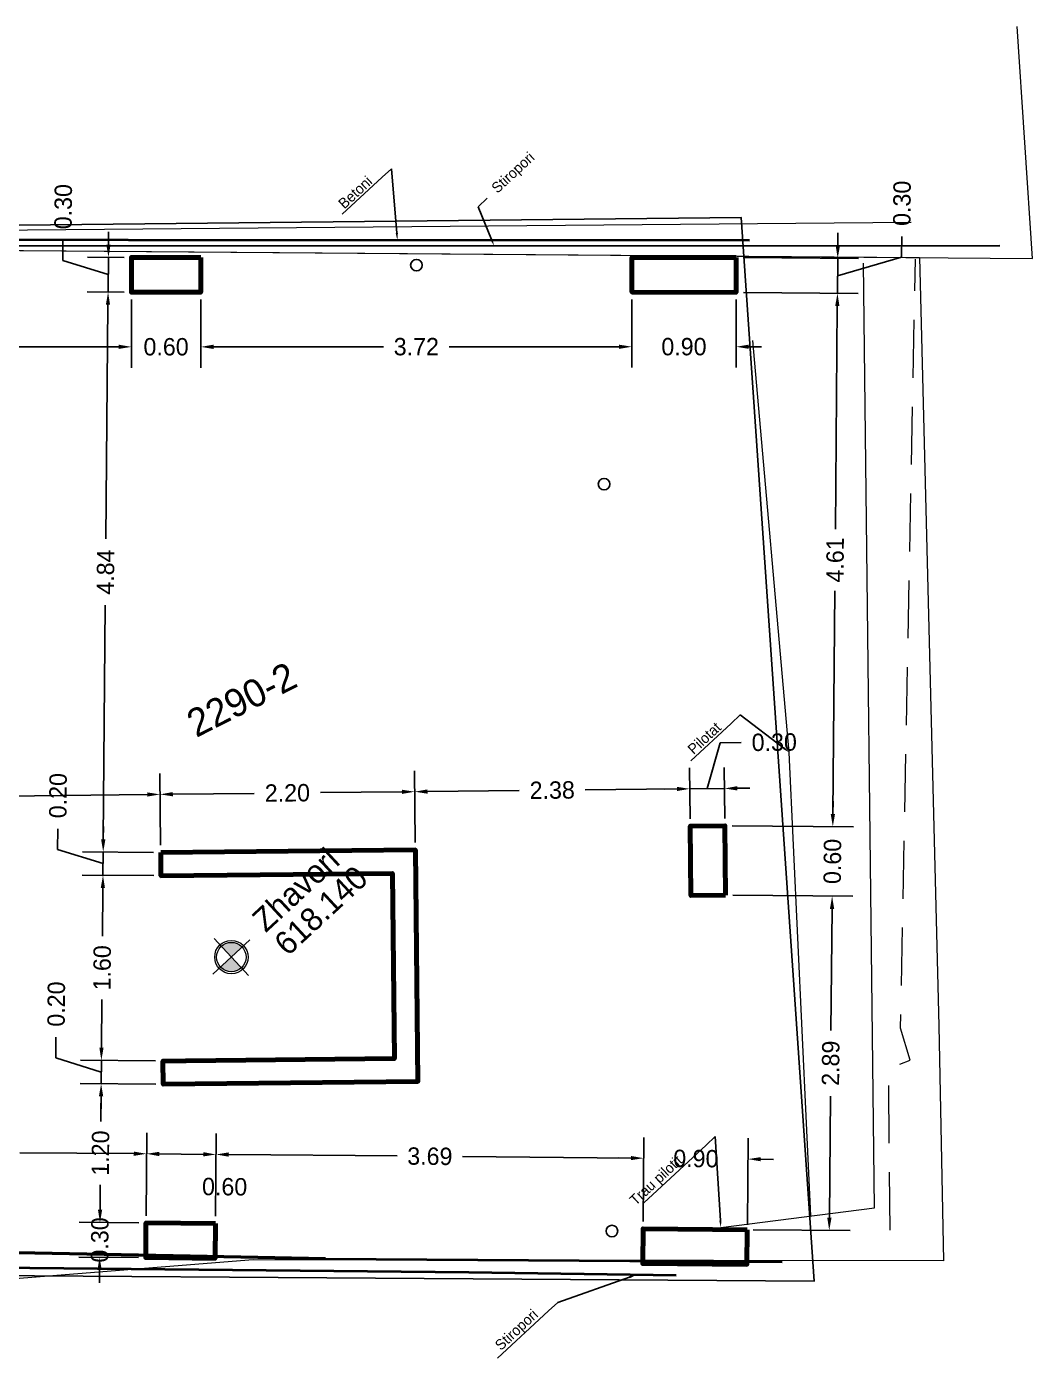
# Model space of a CAD drawing. Header units: metres. Extents: x 7512513 to 7512652, y 4692061 to 4692114.
# Drawn here: x 7512624.06 to 7512632.74, y 4692078 to 4692089.5 of the extents above; entities that cross this region are included whole.
import ezdxf
from ezdxf import colors
from ezdxf.entities.mleader import LeaderData, LeaderLine
from ezdxf.math import Vec2, Vec3

# ---------------------------------------------------------------- set-up
doc = ezdxf.new("R2010")
doc.units = ezdxf.units.M
doc.linetypes.add('DASHED', pattern=[0.75, 0.5, -0.25])
for name, color, linetype, lineweight in [('0_Pen_No__20', 1, 'Continuous', 35), ('AA SHTYLLAT', 1, 'Continuous', 30), ('betoni', 8, 'Continuous', 0), ('burimi mod', 5, 'Continuous', 0), ('Nr Parceles Baze', 7, 'Continuous', 0), ('perdhesa', 1, 'Continuous', 0), ('pilotat', 4, 'Continuous', 0), ('stiropori', 6, 'Continuous', 0), ('trau pilotit', 204, 'Continuous', 0)]:
    doc.layers.add(name, color=color, linetype=linetype, lineweight=lineweight)
doc.styles.get("Standard").update_dxf_attribs({"font": 'GOTHIC.TTF'})
doc.dimstyles.get("Standard").update_dxf_attribs({"dimtxt": 0.15, "dimasz": 0.11, "dimexe": 0.18, "dimexo": 0.0625, "dimgap": 0.09, "dimtad": 0, "dimzin": 0, "dimdsep": 46, "dimtxsty": 'Standard', "dimcen": 0.09, "dimadec": 0, "dimazin": 0, "dimtfac": 1, "dimtofl": 0, "dimtmove": 0, "dimatfit": 3, "dimfxl": 1, "dimtolj": 1, "dimtzin": 0, "dimarcsym": 0})

# ---------------------------------------------------------------- blocks, each defined once
blk = doc.blocks.new('*D56')
at = {"color": 0, "lineweight": -2, "transparency": 16777216}
for p, q in [((7512624.961, 4692087.141), (7512624.961, 4692086.552)), ((7512622.233, 4692087.079), (7512622.233, 4692086.552)), ((7512622.343, 4692086.732), (7512623.312, 4692086.732)), ((7512624.851, 4692086.732), (7512623.882, 4692086.732))]:
    blk.add_line(p, q, dxfattribs=at)
at = {"color": 0, "transparency": 16777216}
for points in [[(7512622.343, 4692086.75), (7512622.343, 4692086.714), (7512622.233, 4692086.732)], [(7512624.851, 4692086.751), (7512624.851, 4692086.714), (7512624.961, 4692086.732)]]:
    blk.add_solid(points, dxfattribs=at)
at = {"layer": 'Defpoints', "color": 0, "transparency": 16777216}
for p in [(7512622.233, 4692087.141, 632.863), (7512624.961, 4692087.204, 632.863), (7512624.961, 4692086.732)]:
    blk.add_point(p, dxfattribs=at)
at = {"color": 0, "transparency": 16777216, "insert": (7512623.597, 4692086.732), "char_height": 0.15, "attachment_point": 5, "rotation": 0.0076}
blk.add_mtext('\\A1;2.73', dxfattribs=at)
blk = doc.blocks.new('*D57')
at = {"color": 0, "lineweight": -2, "transparency": 16777216}
for p, q in [((7512624.961, 4692087.141), (7512624.961, 4692086.552)), ((7512625.561, 4692087.142), (7512625.561, 4692086.552)), ((7512624.851, 4692086.732), (7512624.741, 4692086.732)), ((7512625.671, 4692086.732), (7512625.781, 4692086.733))]:
    blk.add_line(p, q, dxfattribs=at)
at = {"color": 0, "transparency": 16777216}
for points in [[(7512624.851, 4692086.751), (7512624.851, 4692086.714), (7512624.961, 4692086.732)], [(7512625.671, 4692086.751), (7512625.671, 4692086.714), (7512625.561, 4692086.732)]]:
    blk.add_solid(points, dxfattribs=at)
at = {"layer": 'Defpoints', "color": 0, "transparency": 16777216}
for p in [(7512624.961, 4692087.204, 632.863), (7512625.561, 4692087.204, 632.863), (7512625.561, 4692086.732)]:
    blk.add_point(p, dxfattribs=at)
at = {"color": 0, "transparency": 16777216, "insert": (7512625.261, 4692086.732), "char_height": 0.15, "attachment_point": 5, "rotation": 0.0076}
blk.add_mtext('\\A1;0.60', dxfattribs=at)
blk = doc.blocks.new('*D58')
at = {"color": 0, "lineweight": -2, "transparency": 16777216}
for p, q in [((7512625.561, 4692087.142), (7512625.561, 4692086.552)), ((7512629.285, 4692087.142), (7512629.285, 4692086.553)), ((7512625.671, 4692086.732), (7512627.138, 4692086.733)), ((7512629.175, 4692086.733), (7512627.708, 4692086.733))]:
    blk.add_line(p, q, dxfattribs=at)
at = {"color": 0, "transparency": 16777216}
for points in [[(7512625.671, 4692086.751), (7512625.671, 4692086.714), (7512625.561, 4692086.732)], [(7512629.175, 4692086.751), (7512629.175, 4692086.715), (7512629.285, 4692086.733)]]:
    blk.add_solid(points, dxfattribs=at)
at = {"layer": 'Defpoints', "color": 0, "transparency": 16777216}
for p in [(7512625.561, 4692087.204, 632.863), (7512629.285, 4692087.205, 632.863), (7512629.285, 4692086.733)]:
    blk.add_point(p, dxfattribs=at)
at = {"color": 0, "transparency": 16777216, "insert": (7512627.423, 4692086.733), "char_height": 0.15, "attachment_point": 5, "rotation": 0.0076}
blk.add_mtext('\\A1;3.72', dxfattribs=at)
blk = doc.blocks.new('*D59')
at = {"color": 0, "lineweight": -2, "transparency": 16777216}
for p, q in [((7512629.285, 4692087.142), (7512629.285, 4692086.553)), ((7512630.185, 4692087.141), (7512630.185, 4692086.553)), ((7512629.175, 4692086.733), (7512629.065, 4692086.733)), ((7512630.295, 4692086.733), (7512630.405, 4692086.733))]:
    blk.add_line(p, q, dxfattribs=at)
at = {"color": 0, "transparency": 16777216}
for points in [[(7512629.175, 4692086.751), (7512629.175, 4692086.715), (7512629.285, 4692086.733)], [(7512630.295, 4692086.751), (7512630.295, 4692086.715), (7512630.185, 4692086.733)]]:
    blk.add_solid(points, dxfattribs=at)
at = {"layer": 'Defpoints', "color": 0, "transparency": 16777216}
for p in [(7512629.285, 4692087.205, 632.863), (7512630.185, 4692087.203, 632.863), (7512630.185, 4692086.733)]:
    blk.add_point(p, dxfattribs=at)
at = {"color": 0, "transparency": 16777216, "insert": (7512629.735, 4692086.733), "char_height": 0.15, "attachment_point": 5, "rotation": 0.0076}
blk.add_mtext('\\A1;0.90', dxfattribs=at)
blk = doc.blocks.new('*D63')
at = {"color": 0, "lineweight": -2, "transparency": 16777216}
for p, q in [((7512621.987, 4692082.393), (7512621.98, 4692083.013)), ((7512625.214, 4692082.427), (7512625.208, 4692083.047)), ((7512622.092, 4692082.834), (7512623.311, 4692082.847)), ((7512625.1, 4692082.866), (7512623.881, 4692082.853))]:
    blk.add_line(p, q, dxfattribs=at)
at = {"color": 0, "transparency": 16777216}
for points in [[(7512625.099, 4692082.884), (7512625.1, 4692082.848), (7512625.209, 4692082.867)], [(7512622.092, 4692082.853), (7512622.092, 4692082.816), (7512621.982, 4692082.833)]]:
    blk.add_solid(points, dxfattribs=at)
at = {"layer": 'Defpoints', "color": 0, "transparency": 16777216}
for p in [(7512625.209, 4692082.867), (7512621.987, 4692082.33), (7512625.215, 4692082.364)]:
    blk.add_point(p, dxfattribs=at)
at = {"color": 0, "transparency": 16777216, "insert": (7512623.596, 4692082.85), "char_height": 0.15, "attachment_point": 5, "rotation": 0.6029}
blk.add_mtext('\\A1;3.23', dxfattribs=at)
blk = doc.blocks.new('*D64')
at = {"color": 0, "lineweight": -2, "transparency": 16777216}
for p, q in [((7512625.214, 4692082.427), (7512625.208, 4692083.047)), ((7512627.414, 4692082.45), (7512627.407, 4692083.07)), ((7512625.319, 4692082.868), (7512626.023, 4692082.876)), ((7512627.299, 4692082.889), (7512626.595, 4692082.882))]:
    blk.add_line(p, q, dxfattribs=at)
at = {"color": 0, "transparency": 16777216}
for points in [[(7512625.319, 4692082.887), (7512625.32, 4692082.85), (7512625.209, 4692082.867)], [(7512627.299, 4692082.907), (7512627.3, 4692082.871), (7512627.409, 4692082.89)]]:
    blk.add_solid(points, dxfattribs=at)
at = {"layer": 'Defpoints', "color": 0, "transparency": 16777216}
for p in [(7512627.409, 4692082.89), (7512625.215, 4692082.364), (7512627.415, 4692082.387)]:
    blk.add_point(p, dxfattribs=at)
at = {"color": 0, "transparency": 16777216, "insert": (7512626.309, 4692082.879), "char_height": 0.15, "attachment_point": 5, "rotation": 0.6029}
blk.add_mtext('\\A1;2.20', dxfattribs=at)
blk = doc.blocks.new('*D65')
at = {"color": 0, "lineweight": -2, "transparency": 16777216}
for p, q in [((7512627.414, 4692082.45), (7512627.407, 4692083.07)), ((7512629.788, 4692082.655), (7512629.783, 4692083.095)), ((7512627.519, 4692082.891), (7512628.312, 4692082.9)), ((7512629.675, 4692082.914), (7512628.883, 4692082.906))]:
    blk.add_line(p, q, dxfattribs=at)
at = {"color": 0, "transparency": 16777216}
for points in [[(7512627.519, 4692082.91), (7512627.52, 4692082.873), (7512627.409, 4692082.89)], [(7512629.675, 4692082.932), (7512629.676, 4692082.896), (7512629.785, 4692082.915)]]:
    blk.add_solid(points, dxfattribs=at)
at = {"layer": 'Defpoints', "color": 0, "transparency": 16777216}
for p in [(7512629.785, 4692082.915), (7512629.789, 4692082.593), (7512627.415, 4692082.387)]:
    blk.add_point(p, dxfattribs=at)
at = {"color": 0, "transparency": 16777216, "insert": (7512628.597, 4692082.903), "char_height": 0.15, "attachment_point": 5, "rotation": 0.6029}
blk.add_mtext('\\A1;2.38', dxfattribs=at)
blk = doc.blocks.new('*D66')
at = {"color": 0, "lineweight": -2, "transparency": 16777216}
for p, q in [((7512629.935, 4692082.917), (7512630.049, 4692083.312)), ((7512630.049, 4692083.312), (7512630.229, 4692083.314)), ((7512629.788, 4692082.655), (7512629.783, 4692083.095)), ((7512630.088, 4692082.659), (7512630.083, 4692083.098)), ((7512629.675, 4692082.914), (7512629.565, 4692082.913)), ((7512629.785, 4692082.915), (7512630.085, 4692082.918)), ((7512630.195, 4692082.92), (7512630.305, 4692082.921))]:
    blk.add_line(p, q, dxfattribs=at)
at = {"color": 0, "transparency": 16777216}
for points in [[(7512629.675, 4692082.932), (7512629.676, 4692082.896), (7512629.785, 4692082.915)], [(7512630.195, 4692082.938), (7512630.195, 4692082.901), (7512630.085, 4692082.918)]]:
    blk.add_solid(points, dxfattribs=at)
at = {"layer": 'Defpoints', "color": 0, "transparency": 16777216}
for p in [(7512630.085, 4692082.918), (7512629.789, 4692082.593), (7512630.089, 4692082.596)]:
    blk.add_point(p, dxfattribs=at)
at = {"color": 0, "transparency": 16777216, "insert": (7512630.515, 4692083.317), "char_height": 0.15, "attachment_point": 5, "rotation": 0.6029}
blk.add_mtext('\\A1;0.30', dxfattribs=at)
blk = doc.blocks.new('*D70')
at = {"color": 0, "lineweight": -2, "transparency": 16777216}
for p, q in [((7512622.328, 4692079.26), (7512622.334, 4692079.967)), ((7512625.088, 4692079.228), (7512625.094, 4692079.943)), ((7512622.443, 4692079.786), (7512623.428, 4692079.777)), ((7512624.982, 4692079.764), (7512623.997, 4692079.772))]:
    blk.add_line(p, q, dxfattribs=at)
at = {"color": 0, "transparency": 16777216}
for points in [[(7512622.443, 4692079.804), (7512622.442, 4692079.768), (7512622.333, 4692079.787)], [(7512624.983, 4692079.782), (7512624.982, 4692079.745), (7512625.092, 4692079.763)]]:
    blk.add_solid(points, dxfattribs=at)
at = {"layer": 'Defpoints', "color": 0, "transparency": 16777216}
for p in [(7512625.092, 4692079.763), (7512622.327, 4692079.197, 630.603), (7512625.087, 4692079.166, 630.603)]:
    blk.add_point(p, dxfattribs=at)
at = {"color": 0, "transparency": 16777216, "insert": (7512623.713, 4692079.775), "char_height": 0.15, "attachment_point": 5, "rotation": 359.4964}
blk.add_mtext('\\A1;2.76', dxfattribs=at)
blk = doc.blocks.new('*D71')
at = {"color": 0, "lineweight": -2, "transparency": 16777216}
for p, q in [((7512625.088, 4692079.228), (7512625.094, 4692079.943)), ((7512625.688, 4692079.223), (7512625.694, 4692079.937)), ((7512625.202, 4692079.762), (7512625.582, 4692079.758))]:
    blk.add_line(p, q, dxfattribs=at)
at = {"color": 0, "transparency": 16777216}
for points in [[(7512625.203, 4692079.78), (7512625.202, 4692079.743), (7512625.092, 4692079.763)], [(7512625.583, 4692079.777), (7512625.582, 4692079.74), (7512625.692, 4692079.757)]]:
    blk.add_solid(points, dxfattribs=at)
at = {"layer": 'Defpoints', "color": 0, "transparency": 16777216}
for p in [(7512625.692, 4692079.757), (7512625.087, 4692079.166, 630.603), (7512625.687, 4692079.16, 630.603)]:
    blk.add_point(p, dxfattribs=at)
at = {"color": 0, "transparency": 16777216, "insert": (7512625.767, 4692079.478), "char_height": 0.15, "attachment_point": 5, "rotation": 359.4964}
blk.add_mtext('\\A1;0.60', dxfattribs=at)
blk = doc.blocks.new('*D72')
at = {"color": 0, "lineweight": -2, "transparency": 16777216}
for p, q in [((7512625.688, 4692079.223), (7512625.694, 4692079.937)), ((7512629.382, 4692079.178), (7512629.388, 4692079.905)), ((7512625.802, 4692079.756), (7512627.257, 4692079.744)), ((7512629.277, 4692079.726), (7512627.822, 4692079.739))]:
    blk.add_line(p, q, dxfattribs=at)
at = {"color": 0, "transparency": 16777216}
for points in [[(7512625.803, 4692079.775), (7512625.802, 4692079.738), (7512625.692, 4692079.757)], [(7512629.277, 4692079.744), (7512629.277, 4692079.708), (7512629.387, 4692079.725)]]:
    blk.add_solid(points, dxfattribs=at)
at = {"layer": 'Defpoints', "color": 0, "transparency": 16777216}
for p in [(7512629.387, 4692079.725), (7512625.687, 4692079.16, 630.603), (7512629.382, 4692079.115, 630.603)]:
    blk.add_point(p, dxfattribs=at)
at = {"color": 0, "transparency": 16777216, "insert": (7512627.54, 4692079.741), "char_height": 0.15, "attachment_point": 5, "rotation": 359.4964}
blk.add_mtext('\\A1;3.69', dxfattribs=at)
blk = doc.blocks.new('*D73')
at = {"color": 0, "lineweight": -2, "transparency": 16777216}
for p, q in [((7512629.382, 4692079.178), (7512629.388, 4692079.905)), ((7512630.283, 4692079.149), (7512630.29, 4692079.897)), ((7512629.277, 4692079.726), (7512629.167, 4692079.727)), ((7512630.398, 4692079.716), (7512630.508, 4692079.715))]:
    blk.add_line(p, q, dxfattribs=at)
at = {"color": 0, "transparency": 16777216}
for points in [[(7512629.277, 4692079.744), (7512629.277, 4692079.708), (7512629.387, 4692079.725)], [(7512630.399, 4692079.734), (7512630.398, 4692079.698), (7512630.288, 4692079.717)]]:
    blk.add_solid(points, dxfattribs=at)
at = {"layer": 'Defpoints', "color": 0, "transparency": 16777216}
for p in [(7512630.288, 4692079.717), (7512629.382, 4692079.115, 630.603), (7512630.283, 4692079.086)]:
    blk.add_point(p, dxfattribs=at)
at = {"color": 0, "transparency": 16777216, "insert": (7512629.838, 4692079.721), "char_height": 0.15, "attachment_point": 5, "rotation": 359.4964}
blk.add_mtext('\\A1;0.90', dxfattribs=at)
blk = doc.blocks.new('*D75')
at = {"color": 0, "lineweight": -2, "transparency": 16777216}
for p, q in [((7512630.157, 4692081.996), (7512631.195, 4692081.987)), ((7512631.014, 4692081.878), (7512631.005, 4692080.827)), ((7512630.991, 4692079.211), (7512631, 4692080.262)), ((7512630.332, 4692079.107), (7512631.17, 4692079.1))]:
    blk.add_line(p, q, dxfattribs=at)
at = {"color": 0, "transparency": 16777216}
for points in [[(7512630.996, 4692081.878), (7512631.033, 4692081.878), (7512631.015, 4692081.988)], [(7512630.973, 4692079.211), (7512631.01, 4692079.211), (7512630.99, 4692079.101)]]:
    blk.add_solid(points, dxfattribs=at)
at = {"layer": 'Defpoints', "color": 0, "transparency": 16777216}
for p in [(7512630.095, 4692081.996), (7512631.015, 4692081.988), (7512630.269, 4692079.107, 630.603)]:
    blk.add_point(p, dxfattribs=at)
at = {"color": 0, "transparency": 16777216, "insert": (7512631.003, 4692080.545), "char_height": 0.15, "attachment_point": 5, "rotation": 89.5007}
blk.add_mtext('\\A1;2.89', dxfattribs=at)
blk = doc.blocks.new('*D76')
at = {"color": 0, "lineweight": -2, "transparency": 16777216}
for p, q in [((7512631.022, 4692082.698), (7512631.023, 4692082.808)), ((7512630.151, 4692082.596), (7512631.201, 4692082.586)), ((7512630.157, 4692081.996), (7512631.195, 4692081.987)), ((7512631.014, 4692081.878), (7512631.014, 4692081.768))]:
    blk.add_line(p, q, dxfattribs=at)
at = {"color": 0, "transparency": 16777216}
for points in [[(7512631.003, 4692082.698), (7512631.04, 4692082.698), (7512631.021, 4692082.588)], [(7512630.996, 4692081.878), (7512631.033, 4692081.878), (7512631.015, 4692081.988)]]:
    blk.add_solid(points, dxfattribs=at)
at = {"layer": 'Defpoints', "color": 0, "transparency": 16777216}
for p in [(7512630.089, 4692082.596), (7512631.021, 4692082.588), (7512630.095, 4692081.996)]:
    blk.add_point(p, dxfattribs=at)
at = {"color": 0, "transparency": 16777216, "insert": (7512631.018, 4692082.288), "char_height": 0.15, "attachment_point": 5, "rotation": 89.5007}
blk.add_mtext('\\A1;0.60', dxfattribs=at)
blk = doc.blocks.new('*D77')
at = {"color": 0, "lineweight": -2, "transparency": 16777216}
for p, q in [((7512630.248, 4692087.203), (7512631.241, 4692087.194)), ((7512631.06, 4692087.086), (7512631.043, 4692085.158)), ((7512631.022, 4692082.698), (7512631.038, 4692084.626)), ((7512630.151, 4692082.596), (7512631.201, 4692082.586))]:
    blk.add_line(p, q, dxfattribs=at)
at = {"color": 0, "transparency": 16777216}
for points in [[(7512631.042, 4692087.086), (7512631.078, 4692087.086), (7512631.061, 4692087.196)], [(7512631.003, 4692082.698), (7512631.04, 4692082.698), (7512631.021, 4692082.588)]]:
    blk.add_solid(points, dxfattribs=at)
at = {"layer": 'Defpoints', "color": 0, "transparency": 16777216}
for p in [(7512630.185, 4692087.203, 632.863), (7512631.061, 4692087.196), (7512630.089, 4692082.596)]:
    blk.add_point(p, dxfattribs=at)
at = {"color": 0, "transparency": 16777216, "insert": (7512631.041, 4692084.892), "char_height": 0.15, "attachment_point": 5, "rotation": 89.5007}
blk.add_mtext('\\A1;4.61', dxfattribs=at)
blk = doc.blocks.new('*D78')
at = {"color": 0, "lineweight": -2, "transparency": 16777216}
for p, q in [((7512631.064, 4692087.606), (7512631.065, 4692087.716)), ((7512631.615, 4692087.506), (7512631.616, 4692087.686)), ((7512630.248, 4692087.503), (7512631.243, 4692087.494)), ((7512631.061, 4692087.196), (7512631.063, 4692087.496)), ((7512631.062, 4692087.346), (7512631.615, 4692087.506)), ((7512630.248, 4692087.203), (7512631.241, 4692087.194)), ((7512631.06, 4692087.086), (7512631.059, 4692086.976))]:
    blk.add_line(p, q, dxfattribs=at)
at = {"color": 0, "transparency": 16777216}
for points in [[(7512631.046, 4692087.606), (7512631.083, 4692087.605), (7512631.063, 4692087.496)], [(7512631.042, 4692087.086), (7512631.078, 4692087.086), (7512631.061, 4692087.196)]]:
    blk.add_solid(points, dxfattribs=at)
at = {"layer": 'Defpoints', "color": 0, "transparency": 16777216}
for p in [(7512630.186, 4692087.503, 632.863), (7512631.063, 4692087.496), (7512630.185, 4692087.203, 632.863)]:
    blk.add_point(p, dxfattribs=at)
at = {"color": 0, "transparency": 16777216, "insert": (7512631.619, 4692087.972), "char_height": 0.15, "attachment_point": 5, "rotation": 89.5007}
blk.add_mtext('\\A1;0.30', dxfattribs=at)
blk = doc.blocks.new('*D79')
at = {"color": 0, "lineweight": -2, "transparency": 16777216}
for p, q in [((7512624.691, 4692079.279), (7512624.692, 4692079.389)), ((7512625.025, 4692079.166), (7512624.51, 4692079.171)), ((7512625.022, 4692078.866), (7512624.507, 4692078.871)), ((7512624.686, 4692078.759), (7512624.685, 4692078.649))]:
    blk.add_line(p, q, dxfattribs=at)
at = {"color": 0, "transparency": 16777216}
for points in [[(7512624.673, 4692079.279), (7512624.709, 4692079.279), (7512624.69, 4692079.169)], [(7512624.668, 4692078.759), (7512624.705, 4692078.759), (7512624.687, 4692078.869)]]:
    blk.add_solid(points, dxfattribs=at)
at = {"layer": 'Defpoints', "color": 0, "transparency": 16777216}
for p in [(7512624.69, 4692079.169), (7512625.087, 4692079.166, 630.603), (7512625.085, 4692078.866, 630.603)]:
    blk.add_point(p, dxfattribs=at)
at = {"color": 0, "transparency": 16777216, "insert": (7512624.689, 4692079.019), "char_height": 0.15, "attachment_point": 5, "rotation": 89.4998}
blk.add_mtext('\\A1;0.30', dxfattribs=at)
blk = doc.blocks.new('*D80')
at = {"color": 0, "lineweight": -2, "transparency": 16777216}
for p, q in [((7512625.173, 4692080.365), (7512624.52, 4692080.371)), ((7512624.699, 4692080.259), (7512624.698, 4692080.043)), ((7512624.691, 4692079.279), (7512624.693, 4692079.495)), ((7512625.025, 4692079.166), (7512624.51, 4692079.171))]:
    blk.add_line(p, q, dxfattribs=at)
at = {"color": 0, "transparency": 16777216}
for points in [[(7512624.681, 4692080.259), (7512624.718, 4692080.259), (7512624.7, 4692080.369)], [(7512624.673, 4692079.279), (7512624.709, 4692079.279), (7512624.69, 4692079.169)]]:
    blk.add_solid(points, dxfattribs=at)
at = {"layer": 'Defpoints', "color": 0, "transparency": 16777216}
for p in [(7512624.7, 4692080.369), (7512625.236, 4692080.364), (7512625.087, 4692079.166, 630.603)]:
    blk.add_point(p, dxfattribs=at)
at = {"color": 0, "transparency": 16777216, "insert": (7512624.695, 4692079.769), "char_height": 0.15, "attachment_point": 5, "rotation": 89.4998}
blk.add_mtext('\\A1;1.20', dxfattribs=at)
blk = doc.blocks.new('*D81')
at = {"color": 0, "lineweight": -2, "transparency": 16777216}
for p, q in [((7512624.309, 4692080.591), (7512624.31, 4692080.771)), ((7512624.703, 4692080.679), (7512624.704, 4692080.789)), ((7512624.701, 4692080.469), (7512624.309, 4692080.591)), ((7512625.171, 4692080.565), (7512624.522, 4692080.571)), ((7512624.7, 4692080.369), (7512624.702, 4692080.569)), ((7512625.173, 4692080.365), (7512624.52, 4692080.371)), ((7512624.699, 4692080.259), (7512624.698, 4692080.149))]:
    blk.add_line(p, q, dxfattribs=at)
at = {"color": 0, "transparency": 16777216}
for points in [[(7512624.685, 4692080.679), (7512624.721, 4692080.679), (7512624.702, 4692080.569)], [(7512624.681, 4692080.259), (7512624.718, 4692080.259), (7512624.7, 4692080.369)]]:
    blk.add_solid(points, dxfattribs=at)
at = {"layer": 'Defpoints', "color": 0, "transparency": 16777216}
for p in [(7512624.702, 4692080.569), (7512625.234, 4692080.564), (7512625.236, 4692080.364)]:
    blk.add_point(p, dxfattribs=at)
at = {"color": 0, "transparency": 16777216, "insert": (7512624.313, 4692081.056), "char_height": 0.15, "attachment_point": 5, "rotation": 89.4998}
blk.add_mtext('\\A1;0.20', dxfattribs=at)
blk = doc.blocks.new('*D82')
at = {"color": 0, "lineweight": -2, "transparency": 16777216}
for p, q in [((7512625.154, 4692082.165), (7512624.536, 4692082.17)), ((7512624.715, 4692082.059), (7512624.712, 4692081.643)), ((7512624.703, 4692080.679), (7512624.707, 4692081.095)), ((7512625.171, 4692080.565), (7512624.522, 4692080.571))]:
    blk.add_line(p, q, dxfattribs=at)
at = {"color": 0, "transparency": 16777216}
for points in [[(7512624.697, 4692082.059), (7512624.733, 4692082.059), (7512624.716, 4692082.169)], [(7512624.685, 4692080.679), (7512624.721, 4692080.679), (7512624.702, 4692080.569)]]:
    blk.add_solid(points, dxfattribs=at)
at = {"layer": 'Defpoints', "color": 0, "transparency": 16777216}
for p in [(7512624.716, 4692082.169), (7512625.217, 4692082.164), (7512625.234, 4692080.564)]:
    blk.add_point(p, dxfattribs=at)
at = {"color": 0, "transparency": 16777216, "insert": (7512624.709, 4692081.369), "char_height": 0.15, "attachment_point": 5, "rotation": 89.4998}
blk.add_mtext('\\A1;1.60', dxfattribs=at)
blk = doc.blocks.new('*D83')
at = {"color": 0, "lineweight": -2, "transparency": 16777216}
for p, q in [((7512624.324, 4692082.39), (7512624.326, 4692082.57)), ((7512624.719, 4692082.479), (7512624.72, 4692082.589)), ((7512624.717, 4692082.269), (7512624.324, 4692082.39)), ((7512625.152, 4692082.365), (7512624.538, 4692082.37)), ((7512624.716, 4692082.169), (7512624.718, 4692082.369)), ((7512625.154, 4692082.165), (7512624.536, 4692082.17)), ((7512624.715, 4692082.059), (7512624.714, 4692081.949))]:
    blk.add_line(p, q, dxfattribs=at)
at = {"color": 0, "transparency": 16777216}
for points in [[(7512624.7, 4692082.479), (7512624.737, 4692082.479), (7512624.718, 4692082.369)], [(7512624.697, 4692082.059), (7512624.733, 4692082.059), (7512624.716, 4692082.169)]]:
    blk.add_solid(points, dxfattribs=at)
at = {"layer": 'Defpoints', "color": 0, "transparency": 16777216}
for p in [(7512624.718, 4692082.369), (7512625.215, 4692082.364), (7512625.217, 4692082.164)]:
    blk.add_point(p, dxfattribs=at)
at = {"color": 0, "transparency": 16777216, "insert": (7512624.328, 4692082.856), "char_height": 0.15, "attachment_point": 5, "rotation": 89.4998}
blk.add_mtext('\\A1;0.20', dxfattribs=at)
blk = doc.blocks.new('*D84')
at = {"color": 0, "lineweight": -2, "transparency": 16777216}
for p, q in [((7512624.898, 4692087.205), (7512624.58, 4692087.207)), ((7512624.759, 4692087.096), (7512624.741, 4692085.074)), ((7512624.719, 4692082.479), (7512624.736, 4692084.5)), ((7512625.152, 4692082.365), (7512624.538, 4692082.37))]:
    blk.add_line(p, q, dxfattribs=at)
at = {"color": 0, "transparency": 16777216}
for points in [[(7512624.741, 4692087.096), (7512624.777, 4692087.096), (7512624.76, 4692087.206)], [(7512624.7, 4692082.479), (7512624.737, 4692082.479), (7512624.718, 4692082.369)]]:
    blk.add_solid(points, dxfattribs=at)
at = {"layer": 'Defpoints', "color": 0, "transparency": 16777216}
for p in [(7512624.76, 4692087.206), (7512624.961, 4692087.204, 632.863), (7512625.215, 4692082.364)]:
    blk.add_point(p, dxfattribs=at)
at = {"color": 0, "transparency": 16777216, "insert": (7512624.739, 4692084.787), "char_height": 0.15, "attachment_point": 5, "rotation": 89.4998}
blk.add_mtext('\\A1;4.84', dxfattribs=at)
blk = doc.blocks.new('*D85')
at = {"color": 0, "lineweight": -2, "transparency": 16777216}
for p, q in [((7512624.764, 4692087.616), (7512624.765, 4692087.726)), ((7512624.369, 4692087.477), (7512624.37, 4692087.657)), ((7512624.761, 4692087.356), (7512624.369, 4692087.477)), ((7512624.898, 4692087.505), (7512624.583, 4692087.507)), ((7512624.76, 4692087.206), (7512624.763, 4692087.506)), ((7512624.898, 4692087.205), (7512624.58, 4692087.207)), ((7512624.759, 4692087.096), (7512624.758, 4692086.986))]:
    blk.add_line(p, q, dxfattribs=at)
at = {"color": 0, "transparency": 16777216}
for points in [[(7512624.745, 4692087.616), (7512624.782, 4692087.616), (7512624.763, 4692087.506)], [(7512624.741, 4692087.096), (7512624.777, 4692087.096), (7512624.76, 4692087.206)]]:
    blk.add_solid(points, dxfattribs=at)
at = {"layer": 'Defpoints', "color": 0, "transparency": 16777216}
for p in [(7512624.763, 4692087.506), (7512624.961, 4692087.504, 632.863), (7512624.961, 4692087.204, 632.863)]:
    blk.add_point(p, dxfattribs=at)
at = {"color": 0, "transparency": 16777216, "insert": (7512624.373, 4692087.943), "char_height": 0.15, "attachment_point": 5, "rotation": 89.4998}
blk.add_mtext('\\A1;0.30', dxfattribs=at)

msp = doc.modelspace()

# ---------------------------------------------------------------- hatches: boundary and pattern name
at = {"layer": 'Nr Parceles Baze'}
h = msp.add_hatch(color=256, dxfattribs=at)
h.dxf.hatch_style = 1
h.paths.add_polyline_path([(7512625.739, 4692081.555), (7512625.825, 4692081.462), (7512625.918, 4692081.548, 0.414214)])
h.paths.add_polyline_path([(7512625.825, 4692081.462), (7512625.732, 4692081.375, 0.414214), (7512625.911, 4692081.369)])

# ---------------------------------------------------------------- linework, layer by layer
at = {"color": 5, "flags": 128}
msp.add_lwpolyline([(7512619.902, 4692078.758), (7512620.033, 4692080.476), (7512619.648, 4692087.736), (7512630.23, 4692087.848), (7512630.86, 4692078.663), (7512619.91, 4692078.739)], close=True, dxfattribs=at)
at = {"color": 6}
for centre in [(7512627.424, 4692087.438), (7512629.045, 4692085.546), (7512629.113, 4692079.096)]:
    msp.add_circle(centre, 0.05, dxfattribs=at)
at = {"layer": '0_Pen_No__20', "lineweight": 5, "flags": 128}
msp.add_lwpolyline([(7512619.666, 4692087.538), (7512621.079, 4692087.586), (7512631.77, 4692087.503), (7512631.936, 4692080.869), (7512631.978, 4692078.837), (7512626.013, 4692078.846), (7512619.881, 4692078.359), (7512620.033, 4692080.476)], close=True, dxfattribs=at)
at = {"layer": 'AA SHTYLLAT', "lineweight": 100}
for points, elevation in [([(7512625.561, 4692087.504), (7512625.561, 4692087.204), (7512624.961, 4692087.204), (7512624.961, 4692087.504)], 632.863), ([(7512630.186, 4692087.503), (7512630.185, 4692087.203), (7512629.285, 4692087.205), (7512629.286, 4692087.505)], 632.863), ([(7512625.687, 4692079.16), (7512625.685, 4692078.86), (7512625.085, 4692078.866), (7512625.087, 4692079.166)], 630.603), ([(7512630.281, 4692079.107), (7512630.279, 4692078.807), (7512629.379, 4692078.815), (7512629.382, 4692079.115)], 630.603)]:
    msp.add_lwpolyline(points, close=True, dxfattribs=dict(at, elevation=elevation))
for points in [[(7512630.095, 4692081.996), (7512629.795, 4692081.993), (7512629.789, 4692082.593), (7512630.089, 4692082.596)], [(7512625.215, 4692082.364), (7512627.415, 4692082.387), (7512627.436, 4692080.388), (7512625.236, 4692080.364), (7512625.234, 4692080.564), (7512625.234, 4692080.564), (7512625.234, 4692080.564), (7512625.434, 4692080.567), (7512625.434, 4692080.567), (7512625.434, 4692080.567), (7512625.434, 4692080.567), (7512627.234, 4692080.585), (7512627.217, 4692082.185), (7512625.217, 4692082.164)]]:
    msp.add_lwpolyline(points, close=True, dxfattribs=at)
at = {"layer": 'betoni', "lineweight": 40, "flags": 128}
for points, elevation in [([(7512619.567, 4692087.658), (7512630.302, 4692087.653)], 621.407), ([(7512626.637, 4692078.856), (7512630.583, 4692078.829)], 621.094)]:
    msp.add_lwpolyline(points, dxfattribs=dict(at, elevation=elevation))
at = {"layer": 'betoni', "lineweight": 50, "elevation": 621.094, "flags": 128}
msp.add_lwpolyline([(7512626.637, 4692078.856), (7512625.321, 4692078.882), (7512621.733, 4692078.95), (7512620.525, 4692078.897)], dxfattribs=at)
at = {"layer": 'burimi mod', "color": 5, "flags": 128}
msp.add_lwpolyline([(7512621.079, 4692087.586), (7512632.745, 4692087.495), (7512632.613, 4692089.498)], dxfattribs=at)
at = {"layer": 'Nr Parceles Baze', "flags": 128}
for points in [[(7512625.973, 4692081.302), (7512625.677, 4692081.622)], [(7512625.985, 4692081.61), (7512625.665, 4692081.313)]]:
    msp.add_lwpolyline(points, dxfattribs=at)
at = {"layer": 'Nr Parceles Baze'}
for radius in [0.144, 0.127]:
    msp.add_circle((7512625.825, 4692081.462), radius, dxfattribs=at)
at = {"layer": 'perdhesa', "elevation": 624.09, "flags": 128}
msp.add_lwpolyline([(7512620.078, 4692087.709), (7512631.698, 4692087.809)], dxfattribs=at)
at = {"layer": 'pilotat', "elevation": 620.096, "flags": 128}
msp.add_lwpolyline([(7512630.831, 4692079.226), (7512630.645, 4692083.23), (7512630.331, 4692086.788)], dxfattribs=at)
at = {"layer": 'stiropori', "lineweight": 30, "elevation": 632.863, "flags": 128}
msp.add_lwpolyline([(7512632.464, 4692087.605), (7512619.876, 4692087.603)], dxfattribs=at)
at = {"layer": 'stiropori', "lineweight": 40, "elevation": 630.603, "flags": 128}
msp.add_lwpolyline([(7512629.669, 4692078.711), (7512627.877, 4692078.737), (7512623.79, 4692078.779), (7512620.066, 4692078.82)], dxfattribs=at)
at = {"layer": 'trau pilotit', "linetype": 'DASHED', "elevation": 622.189, "flags": 128}
msp.add_lwpolyline([(7512631.517, 4692079.104), (7512631.502, 4692080.498), (7512631.688, 4692080.572), (7512631.607, 4692080.848), (7512631.735, 4692087.489)], dxfattribs=at)
at = {"layer": 'trau pilotit', "elevation": 621.792, "flags": 128}
msp.add_lwpolyline([(7512630.053, 4692079.127), (7512631.38, 4692079.296), (7512631.286, 4692087.456)], dxfattribs=at)

# ---------------------------------------------------------------- texts
at = {"layer": 'Nr Parceles Baze'}
for s, height, rotation, p in [('2290-2', 0.24, 26.8445, (7512625.522, 4692083.354)), ('Zhavori', 0.2, 42.8055, (7512626.122, 4692081.668)), ('618.140', 0.2, 42.8055, (7512626.312, 4692081.463))]:
    msp.add_text(s, height=height, rotation=rotation, dxfattribs=at).set_placement(p)

# ---------------------------------------------------------------- dimensions: what is measured, and where the dimension line sits
for base, p1, p2, angle, picture, middle in [((7512631.063, 4692087.496), (7512630.185, 4692087.203, 632.863), (7512630.186, 4692087.503, 632.863), 269.5007, '*D78', (7512631.617, 4692087.776)), ((7512624.763, 4692087.506), (7512624.961, 4692087.204, 632.863), (7512624.961, 4692087.504, 632.863), 269.4998, '*D85', (7512624.371, 4692087.747)), ((7512624.961, 4692086.732), (7512622.233, 4692087.141, 632.863), (7512624.961, 4692087.204, 632.863), 180.0076, '*D56', (7512623.597, 4692086.732)), ((7512624.76, 4692087.206), (7512625.215, 4692082.364), (7512624.961, 4692087.204, 632.863), 269.4998, '*D84', (7512624.739, 4692084.787)), ((7512625.561, 4692086.732), (7512624.961, 4692087.204, 632.863), (7512625.561, 4692087.204, 632.863), 180.0076, '*D57', (7512625.261, 4692086.732)), ((7512629.285, 4692086.733), (7512625.561, 4692087.204, 632.863), (7512629.285, 4692087.205, 632.863), 180.0076, '*D58', (7512627.423, 4692086.733)), ((7512630.185, 4692086.733), (7512629.285, 4692087.205, 632.863), (7512630.185, 4692087.203, 632.863), 180.0076, '*D59', (7512629.735, 4692086.733)), ((7512631.061, 4692087.196), (7512630.089, 4692082.596), (7512630.185, 4692087.203, 632.863), 269.5007, '*D77', (7512631.041, 4692084.892)), ((7512630.085, 4692082.918), (7512629.789, 4692082.593), (7512630.089, 4692082.596), 180.6029, '*D66', (7512630.319, 4692083.315)), ((7512625.209, 4692082.867), (7512621.987, 4692082.33), (7512625.215, 4692082.364), 180.6029, '*D63', (7512623.596, 4692082.85)), ((7512624.718, 4692082.369), (7512625.217, 4692082.164), (7512625.215, 4692082.364), 269.4998, '*D83', (7512624.327, 4692082.66)), ((7512627.409, 4692082.89), (7512625.215, 4692082.364), (7512627.415, 4692082.387), 180.6029, '*D64', (7512626.309, 4692082.879)), ((7512629.785, 4692082.915), (7512627.415, 4692082.387), (7512629.789, 4692082.593), 180.6029, '*D65', (7512628.597, 4692082.903)), ((7512631.021, 4692082.588), (7512630.095, 4692081.996), (7512630.089, 4692082.596), 269.5007, '*D76', (7512631.018, 4692082.288)), ((7512624.716, 4692082.169), (7512625.234, 4692080.564), (7512625.217, 4692082.164), 269.4998, '*D82', (7512624.709, 4692081.369)), ((7512631.015, 4692081.988), (7512630.269, 4692079.107, 630.603), (7512630.095, 4692081.996), 269.5007, '*D75', (7512631.003, 4692080.545)), ((7512624.702, 4692080.569), (7512625.236, 4692080.364), (7512625.234, 4692080.564), 269.4998, '*D81', (7512624.311, 4692080.861)), ((7512624.7, 4692080.369), (7512625.087, 4692079.166, 630.603), (7512625.236, 4692080.364), 269.4998, '*D80', (7512624.695, 4692079.769)), ((7512625.092, 4692079.763), (7512622.327, 4692079.197, 630.603), (7512625.087, 4692079.166, 630.603), 179.4964, '*D70', (7512623.713, 4692079.775)), ((7512629.3869, 4692079.7249), (7512625.6872, 4692079.1605, 630.603), (7512629.3815, 4692079.1152, 630.603), 179.4964, '*D72', (7512627.5397, 4692079.7411)), ((7512630.288, 4692079.717), (7512629.382, 4692079.115, 630.603), (7512630.283, 4692079.086), 179.4964, '*D73', (7512629.838, 4692079.721))]:
    dim = msp.add_linear_dim(base=base, p1=p1, p2=p2, angle=angle, dimstyle='Standard', override={"dimtmove": 1})
    dim.commit()
    dim.dimension.update_dxf_attribs({"geometry": picture, "text_midpoint": middle})
dim = msp.add_linear_dim(base=(7512625.692, 4692079.757), p1=(7512625.087, 4692079.166, 630.603), p2=(7512625.687, 4692079.16, 630.603), angle=179.4964, dimstyle='Standard', override={"dimtmove": 1})
dim.commit()
dim.dimension.update_dxf_attribs({"geometry": '*D71', "text_midpoint": (7512625.767, 4692079.478), "dimtype": 160})
dim = msp.add_linear_dim(base=(7512624.69, 4692079.169), p1=(7512625.085, 4692078.866, 630.603), p2=(7512625.087, 4692079.166, 630.603), angle=89.4998, dimstyle='Standard')
dim.commit()
dim.dimension.update_dxf_attribs({"geometry": '*D79', "text_midpoint": (7512624.689, 4692079.019), "dimtype": 161})

# ---------------------------------------------------------------- leaders
at = {"layer": 'betoni'}
ml = msp.add_multileader_mtext('Standard', dxfattribs=at)
ml.set_content('Betoni', color=256)
ml.set_leader_properties()
ml.build(insert=Vec2(0, 0))
ml.multileader.update_dxf_attribs({"text_right_attachment_type": 6, "dogleg_length": 0.36, "arrow_head_size": 0.06})
ctx = ml.context
ctx.base_point, ctx.char_height, ctx.arrow_head_size, ctx.landing_gap_size, ctx.plane_origin, ctx.plane_x_axis, ctx.plane_y_axis = Vec3(7512626.689, 4692087.875, 621.407), 0.09, 0.06, 0.09, Vec3(7512627.259, 4692087.654, 621.407), Vec3(0.733665, 0.679512), Vec3(-0.679512, 0.733665)
ctx.right_attachment, ctx.text_align_type = 6, 2
notes = []
notes.append((ctx, [(1, (1, 1, 0), (7512627.208, 4692088.271, 621.407), (-0.733665, -0.679512), 0.108, [(0, [(7512627.259, 4692087.654, 621.407)], 0, [])])]))
ctx.mtext.insert, ctx.mtext.text_direction, ctx.mtext.rotation, ctx.mtext.alignment, ctx.mtext.flow_direction = Vec3(7512626.99, 4692088.216, 621.407), Vec3(0.733665, 0.679512), 0.747097, 3, 5
at = {"layer": 'pilotat'}
ml = msp.add_multileader_mtext('Standard', dxfattribs=at)
ml.set_content('Pilotat', color=256)
ml.set_leader_properties()
ml.build(insert=Vec2(0, 0))
ml.multileader.update_dxf_attribs({"text_right_attachment_type": 6, "dogleg_length": 0.36, "arrow_head_size": 0.06})
ctx = ml.context
ctx.base_point, ctx.char_height, ctx.arrow_head_size, ctx.landing_gap_size, ctx.plane_origin, ctx.plane_x_axis, ctx.plane_y_axis = Vec3(7512629.702, 4692083.158, 620.096), 0.09, 0.06, 0.09, Vec3(7512630.645, 4692083.23, 620.096), Vec3(0.733665, 0.679512), Vec3(-0.679512, 0.733665)
ctx.right_attachment, ctx.text_align_type = 6, 2
notes.append((ctx, [(0, (1, 1, 0), (7512630.222, 4692083.554, 620.096), (-0.733665, -0.679512), 0.108, [(0, [(7512630.645, 4692083.23, 620.096)], 0, [])])]))
ctx.mtext.insert, ctx.mtext.text_direction, ctx.mtext.rotation, ctx.mtext.alignment, ctx.mtext.flow_direction = Vec3(7512630.003, 4692083.499, 620.096), Vec3(0.733665, 0.679512), 0.747097, 3, 5
at = {"layer": 'stiropori'}
ml = msp.add_multileader_mtext('Standard', dxfattribs=at)
ml.set_content('Stiropori', color=256)
ml.set_leader_properties()
ml.build(insert=Vec2(0, 0))
ml.multileader.update_dxf_attribs({"text_right_attachment_type": 6, "dogleg_length": 0.36, "arrow_head_size": 0.06})
ctx = ml.context
ctx.base_point, ctx.char_height, ctx.arrow_head_size, ctx.landing_gap_size, ctx.plane_origin, ctx.plane_x_axis, ctx.plane_y_axis = Vec3(7512628.035, 4692088.015, 632.863), 0.09, 0.06, 0.09, Vec3(7512628.095, 4692087.604, 632.863), Vec3(0.733665, 0.679512), Vec3(-0.679512, 0.733665)
ctx.right_attachment = 6
notes.append((ctx, [(0, (1, 1, 0), (7512627.956, 4692087.942, 632.863), (0.733665, 0.679512), 0.108, [(0, [(7512628.095, 4692087.604, 632.863)], 0, [])])]))
ctx.mtext.insert, ctx.mtext.text_direction, ctx.mtext.rotation, ctx.mtext.flow_direction = Vec3(7512628.062, 4692088.119, 632.863), Vec3(0.733665, 0.679512), 0.747097, 5
ml = msp.add_multileader_mtext('Standard', dxfattribs=at)
ml.set_content('Stiropori', color=256)
ml.set_leader_properties()
ml.build(insert=Vec2(0, 0))
ml.multileader.update_dxf_attribs({"text_right_attachment_type": 6, "dogleg_length": 0.36, "arrow_head_size": 0.06})
ctx = ml.context
ctx.base_point, ctx.char_height, ctx.arrow_head_size, ctx.landing_gap_size, ctx.plane_origin, ctx.plane_x_axis, ctx.plane_y_axis = Vec3(7512628.047, 4692078.004, 630.603), 0.09, 0.06, 0.09, Vec3(7512629.32, 4692078.716, 630.603), Vec3(0.733665, 0.679512), Vec3(-0.679512, 0.733665)
ctx.right_attachment, ctx.text_align_type = 6, 2
notes.append((ctx, [(1, (1, 1, 0), (7512628.644, 4692078.479, 630.603), (-0.733665, -0.679512), 0.108, [(0, [(7512629.32, 4692078.716, 630.603)], 0, [])])]))
ctx.mtext.insert, ctx.mtext.text_direction, ctx.mtext.rotation, ctx.mtext.alignment, ctx.mtext.flow_direction = Vec3(7512628.421, 4692078.429, 630.603), Vec3(0.733665, 0.679512), 0.747097, 3, 5
at = {"layer": 'trau pilotit'}
ml = msp.add_multileader_mtext('Standard', dxfattribs=at)
ml.set_content('Trau pilotit', color=256)
ml.set_leader_properties()
ml.build(insert=Vec2(0, 0))
ml.multileader.update_dxf_attribs({"text_right_attachment_type": 6, "dogleg_length": 0.36, "arrow_head_size": 0.06})
ctx = ml.context
ctx.base_point, ctx.char_height, ctx.arrow_head_size, ctx.landing_gap_size, ctx.plane_origin, ctx.plane_x_axis, ctx.plane_y_axis = Vec3(7512629.308, 4692079.344, 621.792), 0.09, 0.06, 0.09, Vec3(7512630.053, 4692079.127, 621.792), Vec3(0.733665, 0.679512), Vec3(-0.679512, 0.733665)
ctx.right_attachment, ctx.text_align_type = 6, 2
notes.append((ctx, [(1, (1, 1, 0), (7512630.006, 4692079.912, 621.792), (-0.733665, -0.679512), 0.108, [(0, [(7512630.053, 4692079.127, 621.792)], 0, [])])]))
ctx.mtext.insert, ctx.mtext.text_direction, ctx.mtext.rotation, ctx.mtext.alignment, ctx.mtext.flow_direction = Vec3(7512629.668, 4692079.759, 621.792), Vec3(0.733665, 0.679512), 0.747097, 3, 5
for ctx, leaders in notes:
    for number, flags, end, landing, length, lines in leaders:
        leader = LeaderData()
        leader.index, (leader.has_last_leader_line, leader.has_dogleg_vector, leader.attachment_direction) = number, flags
        leader.last_leader_point, leader.dogleg_vector, leader.dogleg_length = Vec3(end), Vec3(landing), length
        for number, points, colour, breaks in lines:
            line = LeaderLine()
            line.index, line.vertices, line.color, line.breaks = number, Vec3.list(points), colors.encode_raw_color(colour), breaks
            leader.lines.append(line)
        ctx.leaders.append(leader)

doc.saveas('drawing.dxf')
